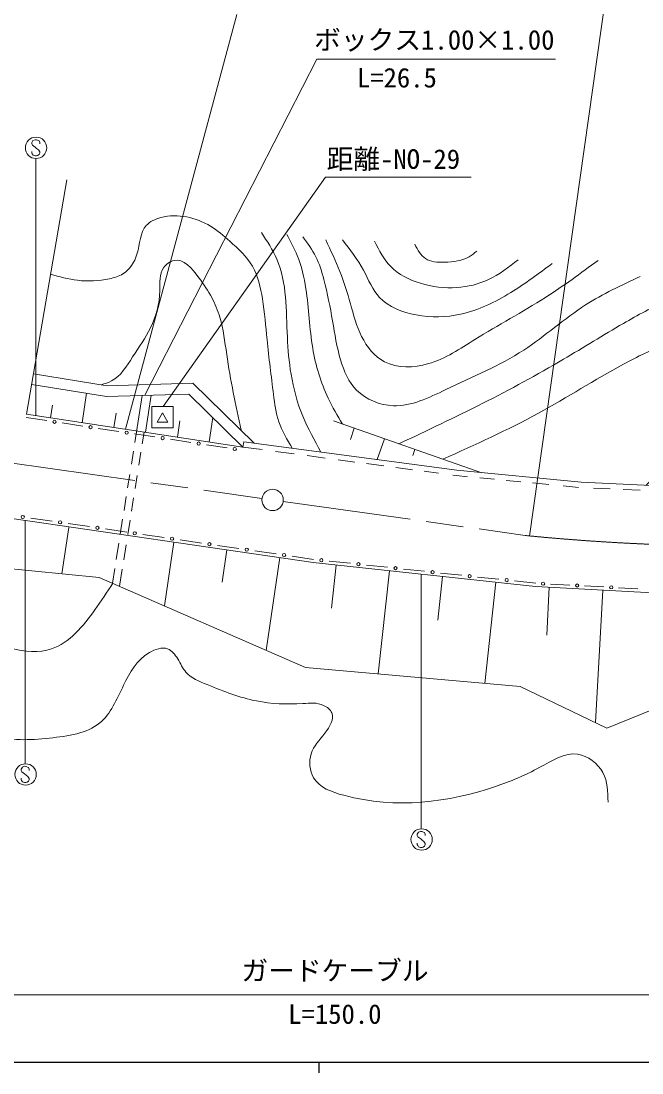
# Model space of a CAD drawing. Units: millimetres, scale not verified. Extents: x 40000 to 680000, y 20000 to 380000.
# Drawn here: x 340163 to 398218, y 204000 to 302426 of the extents above; entities that cross this region are included whole.
import ezdxf
from ezdxf.enums import TextEntityAlignment as Align

# ---------------------------------------------------------------- set-up
doc = ezdxf.new("R2010")
doc.units = ezdxf.units.MM
doc.header["$LTSCALE"] = 1000
doc.linetypes.add('CHAIN', pattern=[18.5, 12, -1.5, 3.5, -1.5])
for name, color, linetype, lineweight in [('M-BGD', 7, 'Continuous', 13), ('M-BMK', 2, 'CHAIN', 13), ('M-BMK-SRVR', 3, 'Continuous', 13), ('M-STR-HTXT', 7, 'Continuous', 13), ('M-STR-STR3', 7, 'Continuous', 13), ('M-STR-STRC', 7, 'Continuous', 13), ('M-TTL-BAND', 7, 'Continuous', 25)]:
    doc.layers.add(name, color=color, linetype=linetype, lineweight=lineweight)
doc.styles.add('ＭＳ ゴシック', font='')
doc.styles.get('ＭＳ ゴシック').set_extended_font_data('MS Gothic')

msp = doc.modelspace()

# ---------------------------------------------------------------- linework, layer by layer
at = {"layer": 'M-BGD'}
for p, q in [((340686, 265631), (344437, 287565)), ((341330, 269402), (348222, 268307)), ((341162, 268416), (348157, 267304)), ((348222, 268307), (356235, 268536)), ((356235, 268536), (361975, 262930)), ((346298, 267600), (345881, 264844)), ((348157, 267304), (355840, 267525)), ((350802, 263006), (351498, 267400)), ((352340, 267424), (351813, 263946)), ((355840, 267525), (360915, 262567)), ((343093, 266471), (342915, 265293)), ((354390, 266355), (352390, 266355)), ((352390, 266355), (352390, 264355)), ((352881, 264882), (353390, 265755)), ((353881, 264882), (353390, 265755)), ((354390, 264355), (354390, 266355)), ((340641, 265334), (342567, 265043)), ((360915, 262567), (340686, 265631)), ((344012, 264824), (345939, 264532)), ((349053, 265751), (348847, 264395)), ((353881, 264882), (352881, 264882)), ((355008, 265006), (354780, 263496)), ((358091, 265326), (357746, 263047)), ((369391, 265003), (383238, 260166)), ((347384, 264313), (349310, 264021)), ((350755, 263803), (352682, 263511)), ((351490, 262878), (351663, 263968)), ((352390, 264355), (354390, 264355)), ((370958, 263286), (371322, 264328)), ((354127, 263292), (356053, 263000)), ((360981, 263063), (360915, 262567)), ((360981, 263063), (380920, 260388)), ((373473, 261387), (374155, 263339)), ((350476, 260950), (350673, 262193)), ((351171, 260859), (351366, 262092)), ((357498, 262781), (359425, 262490)), ((360915, 262567), (362717, 262326)), ((363950, 262160), (365701, 261925)), ((376790, 261786), (376987, 262350)), ((366918, 261762), (368588, 261538)), ((369807, 261375), (371359, 261166)), ((372467, 261018), (374085, 260801)), ((350129, 258756), (350325, 259994)), ((350824, 258672), (351018, 259897)), ((375196, 260652), (376775, 260440)), ((377850, 260296), (379210, 260113)), ((380521, 259938), (380863, 259892)), ((380863, 259892), (381907, 259792)), ((380920, 260388), (392538, 259275)), ((383049, 259682), (384437, 259549)), ((385530, 259444), (386895, 259313)), ((387982, 259209), (389501, 259064)), ((390858, 258933), (392286, 258796)), ((392538, 259275), (404469, 258718)), ((349794, 256643), (350001, 257946)), ((393683, 258721), (395238, 258648)), ((396471, 258591), (398057, 258517)), ((350489, 256556), (350688, 257813)), ((336040, 256348), (367464, 251761)), ((343066, 255626), (341072, 255917)), ((343963, 250718), (344628, 255023)), ((346557, 255116), (344562, 255407)), ((349441, 254412), (349662, 255808)), ((350143, 254373), (350358, 255726)), ((350048, 254606), (348053, 254898)), ((353538, 254097), (351544, 254388)), ((349067, 252055), (349309, 253580)), ((349769, 252007), (349993, 253424)), ((353581, 247699), (354452, 253660)), ((357029, 253587), (355035, 253878)), ((360520, 253078), (358525, 253369)), ((326347, 252462), (347477, 250370)), ((358961, 249933), (359399, 252938)), ((364011, 252568), (362016, 252859)), ((363081, 243544), (364347, 252216)), ((367501, 252058), (365507, 252350)), ((348715, 249828), (348934, 251215)), ((349378, 249539), (349632, 251146)), ((367464, 251761), (388270, 249520)), ((370967, 251685), (368987, 251898)), ((369199, 247495), (369634, 251527)), ((374432, 251312), (372452, 251525)), ((373565, 241334), (374605, 250992)), ((377898, 250939), (375918, 251152)), ((347477, 250370), (366746, 241940)), ((379134, 246355), (379576, 250456)), ((381363, 250566), (379383, 250779)), ((384829, 250193), (382849, 250406)), ((388294, 249819), (386314, 250033)), ((383527, 240449), (384547, 249921)), ((388270, 249520), (401021, 248827)), ((389312, 244973), (389555, 249450)), ((391478, 249646), (389659, 249745)), ((394662, 249473), (392843, 249572)), ((393874, 236784), (394548, 249179)), ((397846, 249300), (396027, 249399)), ((366746, 241940), (386819, 240156)), ((394937, 236276), (408586, 241762)), ((386819, 240156), (394937, 236276))]:
    msp.add_line(p, q, dxfattribs=at)
for centre in [(343290, 264933), (346661, 264423), (350033, 263912), (353404, 263401), (356776, 262891), (360147, 262380), (340324, 256026), (343814, 255516), (347305, 255007), (350796, 254497), (354286, 253988), (357777, 253478), (361268, 252968), (364759, 252459), (368244, 251978), (371709, 251605), (375175, 251232), (378640, 250859), (382106, 250486), (385571, 250113), (388977, 249782), (392161, 249609), (395345, 249436)]:
    msp.add_circle(centre, 150, dxfattribs=at)
for points, knots in [([(342925, 278728), (343757, 278502), (344590, 278276), (345439, 278171), (346424, 278049), (347432, 278090), (348422, 278305), (348871, 278403), (349317, 278537), (349695, 278774), (350324, 279170), (350765, 279855), (351002, 280618), (351298, 281570), (351278, 282644), (351873, 283299), (352202, 283661), (352719, 283895), (353247, 284036), (354837, 284461), (356526, 284049), (357872, 283232), (358529, 282833), (359105, 282337), (359682, 281824), (360476, 281118), (361273, 280379), (361793, 279478), (362319, 278568), (362561, 277493), (362732, 276429), (362938, 275146), (363041, 273877), (363167, 272608), (363337, 270905), (363547, 269201), (363771, 267481), (363883, 266616), (363998, 265747), (364273, 264934), (364567, 264065), (365044, 263259), (365520, 262454)], [0, 0, 0, 0, 1, 1, 1, 2, 2, 2, 3, 3, 3, 4, 4, 4, 5, 5, 5, 6, 6, 6, 7, 7, 7, 8, 8, 8, 9, 9, 9, 10, 10, 10, 11, 11, 11, 12, 12, 12, 13, 13, 13, 14, 14, 14, 14]), ([(362631, 282635), (363166, 281830), (363701, 281024), (364078, 280147), (364552, 279044), (364775, 277827), (364888, 276617), (365006, 275359), (365005, 274108), (365062, 272856), (365114, 271695), (365215, 270534), (365409, 269384), (365636, 268038), (365992, 266708), (366508, 265449), (366983, 264291), (367595, 263192), (368206, 262094)], [0, 0, 0, 0, 1, 1, 1, 2, 2, 2, 3, 3, 3, 4, 4, 4, 5, 5, 5, 6, 6, 6, 6]), ([(365004, 282462), (365357, 281816), (365710, 281171), (365987, 280494), (366394, 279500), (366635, 278437), (366797, 277369), (367079, 275520), (367126, 273655), (367434, 271814), (367705, 270200), (368177, 268603), (368881, 267127), (369277, 266298), (369746, 265507), (370215, 264715)], [0, 0, 0, 0, 1, 1, 1, 2, 2, 2, 3, 3, 3, 4, 4, 4, 5, 5, 5, 5]), ([(366508, 282230), (366950, 281632), (367393, 281034), (367723, 280378), (368062, 279707), (368283, 278974), (368476, 278237), (368812, 276953), (369063, 275657), (369286, 274361), (369495, 273142), (369680, 271923), (370038, 270715), (370347, 269674), (370786, 268641), (371543, 267880), (372417, 267001), (373717, 266485), (374957, 266433), (376677, 266361), (378283, 267183), (379875, 267938), (382407, 269137), (384905, 270164), (387166, 271641), (389147, 272935), (390947, 274574), (392953, 275865), (394561, 276901), (396303, 277714), (398045, 278527)], [0, 0, 0, 0, 1, 1, 1, 2, 2, 2, 3, 3, 3, 4, 4, 4, 5, 5, 5, 6, 6, 6, 7, 7, 7, 8, 8, 8, 9, 9, 9, 10, 10, 10, 10]), ([(368649, 281941), (369117, 280967), (369586, 279994), (369980, 278990), (370366, 278008), (370681, 276997), (370964, 275981), (371254, 274942), (371510, 273897), (372005, 272914), (372494, 271944), (373214, 271032), (374146, 270542), (375346, 269910), (376897, 269976), (378255, 270368), (379870, 270834), (381212, 271761), (382595, 272625), (384766, 273981), (387038, 275179), (389191, 276560), (390879, 277642), (392495, 278837), (394110, 280032)], [0, 0, 0, 0, 1, 1, 1, 2, 2, 2, 3, 3, 3, 4, 4, 4, 5, 5, 5, 6, 6, 6, 7, 7, 7, 8, 8, 8, 8]), ([(370211, 281941), (370916, 281035), (371620, 280129), (372179, 279106), (372658, 278228), (373030, 277265), (373683, 276559), (374519, 275658), (375814, 275179), (377098, 274939), (378513, 274675), (379915, 274702), (381264, 274997), (382917, 275360), (384489, 276126), (385951, 277023), (387307, 277854), (388567, 278798), (389828, 279742)], [0, 0, 0, 0, 1, 1, 1, 2, 2, 2, 3, 3, 3, 4, 4, 4, 5, 5, 5, 6, 6, 6, 6]), ([(373220, 281825), (373650, 280969), (374080, 280112), (374725, 279453), (375457, 278705), (376467, 278210), (377503, 277890), (378620, 277545), (379769, 277403), (380917, 277485), (381934, 277558), (382950, 277807), (383868, 278238), (384873, 278710), (385759, 279400), (386645, 280089)], [0, 0, 0, 0, 1, 1, 1, 2, 2, 2, 3, 3, 3, 4, 4, 4, 5, 5, 5, 5]), ([(376982, 281536), (377257, 281016), (377533, 280495), (377965, 280205), (378443, 279885), (379111, 279846), (379759, 279858), (380601, 279874), (381407, 279977), (382074, 280379), (382318, 280526), (382543, 280713), (382768, 280900)], [0, 0, 0, 0, 1, 1, 1, 2, 2, 2, 3, 3, 3, 4, 4, 4, 4]), ([(347650, 268397), (347989, 268494), (348328, 268591), (348628, 268747), (349493, 269196), (350035, 270135), (350595, 271004), (351193, 271932), (351812, 272781), (352273, 273724), (352790, 274779), (353109, 275950), (353141, 277196), (353161, 277950), (353075, 278732), (353488, 279337), (353718, 279672), (354102, 279953), (354472, 280031), (355342, 280213), (356140, 279277), (356787, 278411), (357747, 277126), (358375, 275999), (358754, 274708), (359073, 273621), (359216, 272418), (359391, 271236), (359748, 268817), (360240, 266481), (360731, 264144)], [0, 0, 0, 0, 1, 1, 1, 2, 2, 2, 3, 3, 3, 4, 4, 4, 5, 5, 5, 6, 6, 6, 7, 7, 7, 8, 8, 8, 9, 9, 9, 10, 10, 10, 10]), ([(375496, 262870), (378126, 264110), (380757, 265350), (383347, 266665), (385894, 267957), (388402, 269321), (390870, 270773), (392752, 271881), (394612, 273040), (396482, 274130), (397822, 274910), (399168, 275654), (400649, 276271), (401750, 276729), (402926, 277116), (404063, 276965), (404722, 276877), (405368, 276608), (406030, 276502), (406770, 276384), (407530, 276468), (408287, 276560), (409610, 276720), (410923, 276902), (412222, 276849), (413077, 276815), (413926, 276679), (414768, 276329), (415409, 276062), (416045, 275670), (416330, 275114), (416716, 274361), (416459, 273308), (416041, 272452), (415544, 271434), (414818, 270696), (414131, 269906), (412444, 267962), (410997, 265702), (408866, 264119), (408030, 263498), (407088, 262981), (406725, 261920), (406526, 261338), (406500, 260593), (406840, 260242), (407172, 259900), (407850, 259932), (408461, 260011), (409650, 260163), (410582, 260491), (411528, 260879), (413262, 261590), (415040, 262502), (416793, 263425), (419570, 264886), (422284, 266374), (425068, 267591), (427515, 268662), (430015, 269523), (432764, 270253), (434678, 270761), (436713, 271205), (438435, 270311), (439082, 269975), (439686, 269449), (440055, 268922), (442062, 266063), (437162, 263200), (432262, 260337)], [0, 0, 0, 0, 1, 1, 1, 2, 2, 2, 3, 3, 3, 4, 4, 4, 5, 5, 5, 6, 6, 6, 7, 7, 7, 8, 8, 8, 9, 9, 9, 10, 10, 10, 11, 11, 11, 12, 12, 12, 13, 13, 13, 14, 14, 14, 15, 15, 15, 16, 16, 16, 17, 17, 17, 18, 18, 18, 19, 19, 19, 20, 20, 20, 21, 21, 21, 22, 22, 22, 23, 23, 23, 23]), ([(379605, 261435), (382628, 262793), (385651, 264152), (388555, 265739), (391231, 267202), (393806, 268859), (396482, 270310), (397792, 271021), (399126, 271682), (400533, 272220), (401945, 272760), (403431, 273175), (404873, 273377), (406049, 273542), (407195, 273565), (408518, 273725), (409613, 273857), (410828, 274084), (411527, 273377), (411755, 273148), (411927, 272820), (411990, 272510), (412211, 271419), (411081, 270534), (410023, 269674), (405230, 265778), (401918, 262385), (398607, 258991)], [0, 0, 0, 0, 1, 1, 1, 2, 2, 2, 3, 3, 3, 4, 4, 4, 5, 5, 5, 6, 6, 6, 7, 7, 7, 8, 8, 8, 9, 9, 9, 9]), ([(331241, 251977), (332032, 250910), (332823, 249842), (333592, 248747), (334340, 247681), (335067, 246589), (336000, 245692), (336904, 244822), (338002, 244135), (339235, 243751), (340469, 243367), (341839, 243285), (343009, 243679), (344705, 244250), (345980, 245820), (347071, 247346), (347666, 248177), (348207, 248996), (348747, 249814)], [0, 0, 0, 0, 1, 1, 1, 2, 2, 2, 3, 3, 3, 4, 4, 4, 5, 5, 5, 6, 6, 6, 6]), ([(326370, 248377), (327370, 246822), (328369, 245267), (329460, 243804), (330911, 241858), (332522, 240073), (334284, 238275), (335289, 237248), (336343, 236217), (337577, 235687), (339123, 235022), (340951, 235143), (342812, 235334), (344555, 235513), (346327, 235754), (347518, 236746), (348531, 237589), (349123, 238974), (349753, 240275), (350340, 241488), (350960, 242627), (352164, 243333), (352703, 243649), (353359, 243879), (353870, 243686), (354261, 243539), (354567, 243146), (354811, 242745), (355078, 242308), (355272, 241861), (355576, 241510), (356062, 240950), (356828, 240637), (357576, 240334), (359134, 239701), (360608, 239113), (362164, 238804), (363566, 238527), (365034, 238477), (366516, 238569), (367179, 238611), (367845, 238680), (368457, 238393), (368784, 238239), (369096, 237984), (369222, 237687), (369463, 237119), (369025, 236398), (368575, 235805), (368048, 235110), (367505, 234590), (367281, 233864), (367066, 233164), (367147, 232272), (367516, 231629), (368054, 230693), (369200, 230285), (370340, 229982), (375291, 228663), (380119, 229319), (384515, 230805), (385915, 231279), (387271, 231836), (388666, 232599), (389822, 233231), (391003, 234004), (392207, 233826), (393148, 233687), (394102, 232967), (394573, 232100), (395025, 231269), (395034, 230302), (395044, 229335)], [0, 0, 0, 0, 1, 1, 1, 2, 2, 2, 3, 3, 3, 4, 4, 4, 5, 5, 5, 6, 6, 6, 7, 7, 7, 8, 8, 8, 9, 9, 9, 10, 10, 10, 11, 11, 11, 12, 12, 12, 13, 13, 13, 14, 14, 14, 15, 15, 15, 16, 16, 16, 17, 17, 17, 18, 18, 18, 19, 19, 19, 20, 20, 20, 21, 21, 21, 22, 22, 22, 23, 23, 23, 24, 24, 24, 24])]:
    msp.add_open_spline(points, degree=3, knots=knots, dxfattribs=at)
at = {"layer": 'M-BMK'}
for p, q in [((265649, 271447), (362688, 257761)), ((364669, 257482), (387289, 254292))]:
    msp.add_line(p, q, dxfattribs=at)
msp.add_arc((407141, 453304), 200000, 264.30353, 285.83729, dxfattribs=at)
at = {"layer": 'M-BMK-SRVR'}
msp.add_circle((363679, 257621), 1000, dxfattribs=at)
at = {"layer": 'M-STR-HTXT'}
for p, q in [((396364, 315541), (387718, 254231)), ((353444, 266355), (368642, 287823)), ((368642, 287823), (382261, 287823))]:
    msp.add_line(p, q, dxfattribs=at)
at = {"layer": 'M-STR-STR3'}
for p, q in [((351734, 267407), (367826, 298869)), ((367826, 298869), (390131, 298869)), ((294808, 211307), (444223, 211309))]:
    msp.add_line(p, q, dxfattribs=at)
at = {"layer": 'M-STR-STRC'}
for p, q in [((349936, 264230), (360347, 303053)), ((341280, 291259), (341156, 291074)), ((341156, 291074), (341159, 290943)), ((341159, 290943), (341222, 290814)), ((341222, 290814), (341478, 290632)), ((341472, 291325), (341280, 291259)), ((341593, 291322), (341472, 291325)), ((341478, 290632), (341607, 290500)), ((341844, 291203), (341593, 291322)), ((341607, 290500), (341786, 290384)), ((341786, 290384), (341912, 290184)), ((341907, 291072), (341844, 291203)), ((341907, 290943), (341907, 291072)), ((341159, 290095), (341156, 290216)), ((341199, 289992), (341159, 290095)), ((341283, 289881), (341199, 289992)), ((341470, 289821), (341283, 289881)), ((341604, 289821), (341470, 289821)), ((341543, 265501), (341542, 289562)), ((341704, 289850), (341604, 289821)), ((341846, 289942), (341704, 289850)), ((341907, 290074), (341846, 289942)), ((341912, 290184), (341907, 290074)), ((340552, 255690), (340552, 232928)), ((377581, 250671), (377581, 226844)), ((340301, 232626), (340178, 232441)), ((340178, 232441), (340180, 232310)), ((340180, 232310), (340243, 232181)), ((340494, 232692), (340301, 232626)), ((340615, 232689), (340494, 232692)), ((340865, 232571), (340615, 232689)), ((340928, 232439), (340865, 232571)), ((340928, 232310), (340928, 232439)), ((340180, 231462), (340178, 231583)), ((340220, 231359), (340180, 231462)), ((340304, 231249), (340220, 231359)), ((340243, 232181), (340499, 231999)), ((340499, 231999), (340628, 231867)), ((340628, 231867), (340807, 231752)), ((340867, 231309), (340725, 231217)), ((340807, 231752), (340933, 231551)), ((340928, 231441), (340867, 231309)), ((340933, 231551), (340928, 231441)), ((340491, 231188), (340304, 231249)), ((340625, 231188), (340491, 231188)), ((340725, 231217), (340625, 231188)), ((377330, 226542), (377207, 226357)), ((377523, 226608), (377330, 226542)), ((377644, 226605), (377523, 226608)), ((377894, 226486), (377644, 226605)), ((377957, 226355), (377894, 226486)), ((377207, 226357), (377209, 226226)), ((377209, 225378), (377207, 225499)), ((377209, 226226), (377272, 226097)), ((377272, 226097), (377528, 225915)), ((377528, 225915), (377657, 225783)), ((377657, 225783), (377836, 225667)), ((377836, 225667), (377962, 225467)), ((377957, 226226), (377957, 226355)), ((377962, 225467), (377957, 225357)), ((377249, 225275), (377209, 225378)), ((377333, 225164), (377249, 225275)), ((377520, 225104), (377333, 225164)), ((377654, 225104), (377520, 225104)), ((377754, 225133), (377654, 225104)), ((377897, 225225), (377754, 225133)), ((377957, 225357), (377897, 225225))]:
    msp.add_line(p, q, dxfattribs=at)
for centre in [(341564, 290562), (340585, 231929), (377614, 225845)]:
    msp.add_circle(centre, 1000, dxfattribs=at)
at = {"layer": 'M-TTL-BAND'}
for p, q in [((40000, 205000), (579000, 205000)), ((368000, 205000), (368000, 204000))]:
    msp.add_line(p, q, dxfattribs=at)

# ---------------------------------------------------------------- texts
at = {"layer": 'M-STR-HTXT', "style": 'ＭＳ ゴシック'}
msp.add_text('距離-NO-29', height=1833, rotation=0.001, dxfattribs=at).set_placement((368734, 288046), align=Align.BOTTOM_LEFT)
at = {"layer": 'M-STR-STR3', "style": 'ＭＳ ゴシック'}
for s, p in [('ボックス1.00×1.00', (367567, 299202)), ('L=26.5', (371562, 295658)), ('ガードケーブル', (360765, 212104)), ('L=150.0', (365140, 208046))]:
    msp.add_text(s, height=1833, rotation=0.001, dxfattribs=at).set_placement(p, align=Align.BOTTOM_LEFT)

doc.saveas('drawing.dxf')
